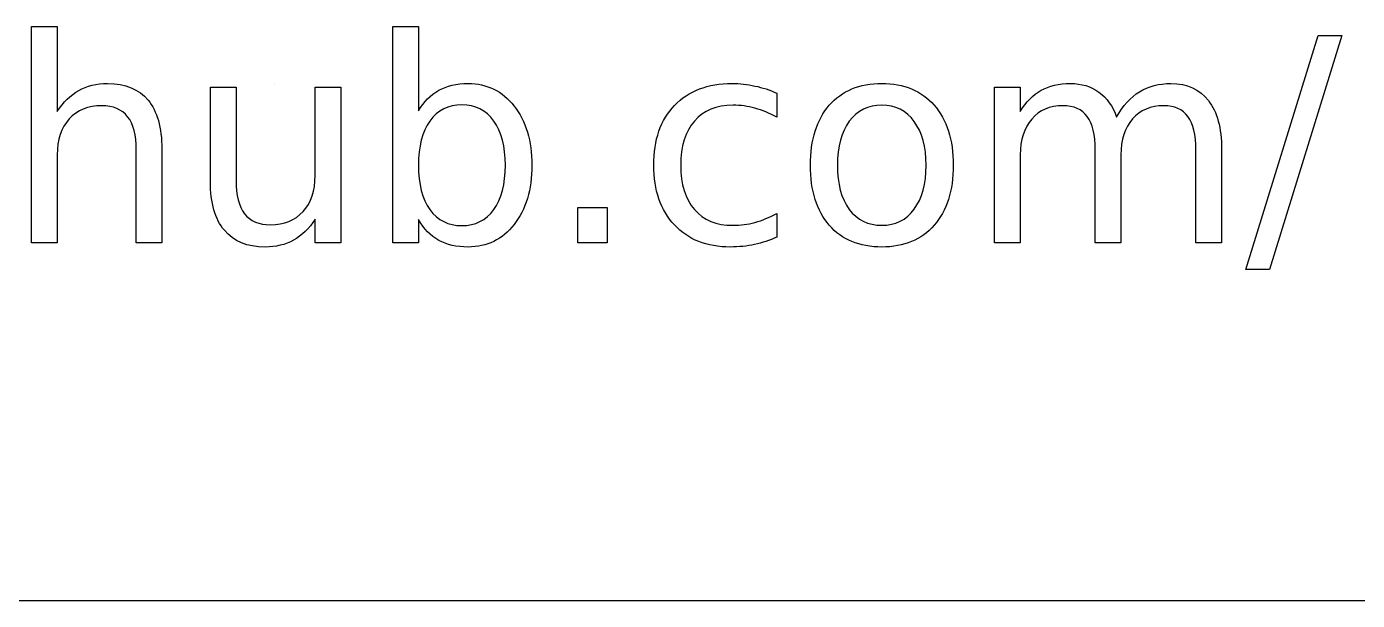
# Model space of a CAD drawing. Extents: x -1 to 378, y 24 to 215.
# Drawn here: x 31.53 to 41.76, y 134.18 to 138.59 of the extents above; entities that cross this region are included whole.
import ezdxf

# ---------------------------------------------------------------- set-up
doc = ezdxf.new("R2010")
doc.units = 0
doc.layers.add('Layer_1', color=7, linetype='CONTINUOUS')

msp = doc.modelspace()

# ---------------------------------------------------------------- linework, layer by layer
at = {"layer": 'Layer_1', "color": 3}
for p, q in [((31.56363, 136.929985), (31.56363, 138.592862)), ((31.56363, 138.592862), (31.761337, 138.592862)), ((31.761337, 138.592862), (31.761337, 137.940961)), ((34.34221, 136.929991), (34.34221, 138.592868)), ((34.34221, 138.592868), (34.539913, 138.592868)), ((34.539913, 138.592868), (34.539913, 137.945239)), ((40.906065, 136.726938), (41.461781, 138.525531)), ((41.643457, 138.525531), (41.087741, 136.726938)), ((41.461781, 138.525531), (41.643457, 138.525531)), ((32.940094, 137.402344), (32.940094, 138.126914)), ((32.940094, 138.126914), (33.136732, 138.126914)), ((33.136732, 138.126914), (33.136732, 137.409827)), ((33.434895, 138.155769), (33.434895, 138.155769)), ((33.745882, 137.448297), (33.745882, 138.126914)), ((33.745882, 138.126914), (33.942521, 138.126914)), ((33.942521, 138.126914), (33.942521, 136.929985)), ((38.105046, 138.155769), (38.105046, 138.155769)), ((38.971805, 136.929985), (38.971805, 138.126914)), ((38.971805, 138.126914), (39.169514, 138.126914)), ((39.169514, 138.126914), (39.169514, 137.940961)), ((37.297117, 138.080985), (37.297117, 138.080961)), ((37.297117, 138.080961), (37.297117, 137.897146)), ((38.105046, 137.989053), (38.105046, 137.989053)), ((39.911178, 137.897171), (39.911116, 137.897146)), ((31.761337, 137.606463), (31.761337, 136.929985)), ((32.369418, 136.929985), (32.369418, 137.646006)), ((32.566056, 137.652423), (32.566056, 137.652417)), ((32.566056, 137.652417), (32.566056, 136.929985)), ((39.169514, 137.606463), (39.169514, 136.929985)), ((39.74657, 136.929985), (39.74657, 137.646006)), ((39.944279, 137.606463), (39.944279, 136.929985)), ((40.521336, 136.929985), (40.521336, 137.646006)), ((40.719045, 137.652417), (40.719045, 136.929985)), ((35.208908, 137.527383), (35.208908, 137.527383)), ((32.940094, 137.402319), (32.940094, 137.402344)), ((35.766763, 137.201436), (35.992254, 137.201436)), ((35.766763, 136.929985), (35.766763, 137.201436)), ((35.992254, 137.201436), (35.992254, 136.929985)), ((33.745882, 136.929985), (33.745882, 137.1138)), ((34.539913, 137.109534), (34.539913, 136.929991)), ((37.297117, 137.157602), (37.297117, 136.975926)), ((31.761337, 136.929985), (31.56363, 136.929985)), ((32.566056, 136.929985), (32.369418, 136.929985)), ((33.942521, 136.929985), (33.745882, 136.929985)), ((34.539913, 136.929991), (34.34221, 136.929991)), ((35.992254, 136.929985), (35.766763, 136.929985)), ((39.169514, 136.929985), (38.971805, 136.929985)), ((39.944279, 136.929985), (39.74657, 136.929985)), ((40.719045, 136.929985), (40.521336, 136.929985)), ((41.087741, 136.726938), (40.906065, 136.726938))]:
    msp.add_line(p, q, dxfattribs=at)
at = {"layer": 'Layer_1', "color": 7}
msp.add_line((23.705706, 134.183046), (63.086896, 134.183046), dxfattribs=at)
at = {"layer": 'Layer_1', "color": 3}
for points in [[(31.926983, 138.102332), (31.991104, 138.137961), (32.064843, 138.155775), (32.1482, 138.155775)], [(32.1482, 138.155775), (32.285704, 138.155775), (32.389723, 138.113027), (32.460256, 138.02753)], [(34.69594, 138.103404), (34.759348, 138.13833), (34.834869, 138.155794), (34.922503, 138.155794)], [(34.922503, 138.155794), (35.067845, 138.155794), (35.185757, 138.098085), (35.276239, 137.982667)], [(36.510566, 137.987974), (36.618147, 138.099829), (36.765268, 138.155756), (36.951931, 138.155756)], [(36.951931, 138.155756), (37.012492, 138.155756), (37.071626, 138.14935), (37.129335, 138.136537)], [(37.129335, 138.136537), (37.187044, 138.124426), (37.242971, 138.105909), (37.297117, 138.080985)], [(37.701078, 137.989053), (37.798686, 138.100197), (37.933341, 138.155769), (38.105046, 138.155769)], [(38.105046, 138.155769), (38.276035, 138.155769), (38.410331, 138.100197), (38.507934, 137.989053)], [(39.330885, 138.103404), (39.393583, 138.13833), (39.468033, 138.155794), (39.554237, 138.155794)], [(39.554237, 138.155794), (39.64116, 138.155794), (39.714899, 138.133707), (39.775456, 138.089535)], [(40.087454, 138.092716), (40.155847, 138.134751), (40.236353, 138.155769), (40.328971, 138.155769)], [(40.328971, 138.155769), (40.453651, 138.155769), (40.549835, 138.111952), (40.617521, 138.024318)], [(31.761337, 137.940961), (31.808359, 138.012921), (31.863574, 138.066711), (31.926983, 138.102332)], [(32.460256, 138.02753), (32.530789, 137.942748), (32.566056, 137.817713), (32.566056, 137.652423)], [(34.539913, 137.945239), (34.581245, 138.016484), (34.633254, 138.069206), (34.69594, 138.103404)], [(39.169514, 137.940961), (39.214397, 138.014343), (39.268188, 138.068491), (39.330885, 138.103404)], [(39.775456, 138.089535), (39.836727, 138.045363), (39.881968, 137.981241), (39.911178, 137.897171)], [(39.911116, 137.897146), (39.960277, 137.98549), (40.019056, 138.05068), (40.087454, 138.092716)], [(40.617521, 138.024318), (40.685203, 137.9374), (40.719045, 137.813433), (40.719045, 137.652417)], [(32.104384, 137.984775), (31.998228, 137.984775), (31.914515, 137.950934), (31.853243, 137.883252)], [(32.30316, 137.900351), (32.258987, 137.956634), (32.192729, 137.984775), (32.104384, 137.984775)], [(34.87441, 137.991192), (34.770392, 137.991192), (34.68846, 137.94987), (34.628615, 137.867225)], [(35.119139, 137.867225), (35.060004, 137.94987), (34.978428, 137.991192), (34.87441, 137.991192)], [(35.276239, 137.982667), (35.367431, 137.86725), (35.413027, 137.715497), (35.413027, 137.527408)], [(36.350267, 137.527371), (36.350267, 137.722581), (36.4037, 137.876116), (36.510566, 137.987974)], [(36.960481, 137.989041), (36.832953, 137.989041), (36.733922, 137.948431), (36.663387, 137.867213)], [(37.129335, 137.965543), (37.073763, 137.981208), (37.017479, 137.989041), (36.960481, 137.989041)], [(37.297117, 137.897146), (37.241545, 137.927773), (37.185618, 137.950572), (37.129335, 137.965543)], [(37.55574, 137.527383), (37.55574, 137.72402), (37.604186, 137.87791), (37.701078, 137.989053)], [(38.105046, 137.989053), (37.999602, 137.989053), (37.916244, 137.947731), (37.854972, 137.865086)], [(38.354046, 137.86402), (38.292775, 137.947375), (38.209775, 137.989053), (38.105046, 137.989053)], [(38.507934, 137.989053), (38.605542, 137.87791), (38.654345, 137.72402), (38.654345, 137.527383)], [(39.497601, 137.984775), (39.397146, 137.984775), (39.317351, 137.950579), (39.258216, 137.882185)], [(39.685687, 137.901424), (39.645057, 137.956991), (39.582362, 137.984775), (39.497601, 137.984775)], [(40.274499, 137.984775), (40.172618, 137.984775), (40.092112, 137.950934), (40.032981, 137.883252)], [(40.460453, 137.901424), (40.419823, 137.956991), (40.357838, 137.984775), (40.274499, 137.984775)], [(31.853243, 137.883252), (31.791972, 137.815569), (31.761337, 137.723307), (31.761337, 137.606463)], [(32.369418, 137.646006), (32.369418, 137.759287), (32.347332, 137.844068), (32.30316, 137.900351)], [(34.628615, 137.867225), (34.56948, 137.785291), (34.539913, 137.672011), (34.539913, 137.527383)], [(35.208908, 137.527383), (35.208908, 137.672011), (35.178985, 137.785291), (35.119139, 137.867225)], [(36.663387, 137.867213), (36.592857, 137.786705), (36.557592, 137.673424), (36.557592, 137.527371)], [(37.854972, 137.865086), (37.793701, 137.783152), (37.763065, 137.670585), (37.763065, 137.527383)], [(38.445954, 137.527383), (38.445954, 137.669163), (38.415318, 137.781375), (38.354046, 137.86402)], [(39.258216, 137.882185), (39.199081, 137.814503), (39.169514, 137.722596), (39.169514, 137.606463)], [(39.74657, 137.646006), (39.74657, 137.761424), (39.726276, 137.846563), (39.685687, 137.901424)], [(40.032981, 137.883252), (39.973847, 137.815569), (39.944279, 137.723307), (39.944279, 137.606463)], [(40.521336, 137.646006), (40.521336, 137.760713), (40.501041, 137.845852), (40.460453, 137.901424)], [(34.539913, 137.527383), (34.539913, 137.382752), (34.56948, 137.269114), (34.628615, 137.186469)], [(35.119139, 137.186469), (35.178985, 137.269114), (35.208908, 137.382752), (35.208908, 137.527383)], [(35.413027, 137.527408), (35.413027, 137.339319), (35.367431, 137.187566), (35.276239, 137.072149)], [(36.509499, 137.068906), (36.403345, 137.182187), (36.350267, 137.335008), (36.350267, 137.527371)], [(36.557592, 137.527371), (36.557592, 137.381318), (36.592857, 137.26768), (36.663387, 137.186457)], [(37.701078, 137.065707), (37.604186, 137.177566), (37.55574, 137.331458), (37.55574, 137.527383)], [(37.763065, 137.527383), (37.763065, 137.384178), (37.793343, 137.271253), (37.8539, 137.188608)], [(38.354046, 137.189681), (38.415318, 137.272325), (38.445954, 137.384893), (38.445954, 137.527383)], [(38.654345, 137.527383), (38.654345, 137.331458), (38.605542, 137.177566), (38.507934, 137.065707)], [(33.046963, 137.027212), (32.975717, 137.112709), (32.940094, 137.237744), (32.940094, 137.402319)], [(33.136732, 137.409827), (33.136732, 137.296546), (33.158818, 137.211407), (33.202991, 137.154409)], [(33.652906, 137.171509), (33.71489, 137.239191), (33.745882, 137.331454), (33.745882, 137.448297)], [(37.8539, 137.188608), (37.915171, 137.106674), (37.998887, 137.065707), (38.105046, 137.065707)], [(38.105046, 137.065707), (38.209775, 137.065707), (38.292775, 137.107032), (38.354046, 137.189681)], [(33.202991, 137.154409), (33.247163, 137.098127), (33.313421, 137.069985), (33.401766, 137.069985)], [(33.401766, 137.069985), (33.507922, 137.069985), (33.591635, 137.103826), (33.652906, 137.171509)], [(33.745882, 137.1138), (33.698147, 137.041129), (33.642575, 136.986983), (33.579167, 136.951362)], [(34.69594, 136.950296), (34.633246, 136.985222), (34.581237, 137.038302), (34.539913, 137.109534)], [(34.628615, 137.186469), (34.68846, 137.104539), (34.770392, 137.063574), (34.87441, 137.063574)], [(34.87441, 137.063574), (34.978428, 137.063574), (35.060004, 137.104539), (35.119139, 137.186469)], [(36.663387, 137.186457), (36.733922, 137.105949), (36.832953, 137.065695), (36.960481, 137.065695)], [(36.960481, 137.065695), (37.017479, 137.065695), (37.073763, 137.073176), (37.129335, 137.088138)], [(37.129335, 137.088138), (37.185618, 137.103804), (37.241545, 137.126958), (37.297117, 137.157602)], [(33.360087, 136.898973), (33.222583, 136.898973), (33.118208, 136.941719), (33.046963, 137.027212)], [(35.276239, 137.072149), (35.185757, 136.956731), (35.067845, 136.899023), (34.922503, 136.899023)], [(36.93911, 136.898985), (36.758858, 136.898985), (36.615654, 136.955626), (36.509499, 137.068906)], [(38.105046, 136.898998), (37.933341, 136.898998), (37.798686, 136.954568), (37.701078, 137.065707)], [(38.507934, 137.065707), (38.410331, 136.954568), (38.276035, 136.898998), (38.105046, 136.898998)], [(33.579167, 136.951362), (33.516471, 136.916436), (33.443444, 136.898973), (33.360087, 136.898973)], [(34.922503, 136.899023), (34.834869, 136.899023), (34.759348, 136.916114), (34.69594, 136.950296)], [(37.12613, 136.918205), (37.067706, 136.905392), (37.005366, 136.898985), (36.93911, 136.898985)], [(37.297117, 136.975926), (37.24226, 136.9503), (37.185265, 136.93106), (37.12613, 136.918205)]]:
    msp.add_open_spline(points, degree=3, dxfattribs=at)

doc.saveas('drawing.dxf')
